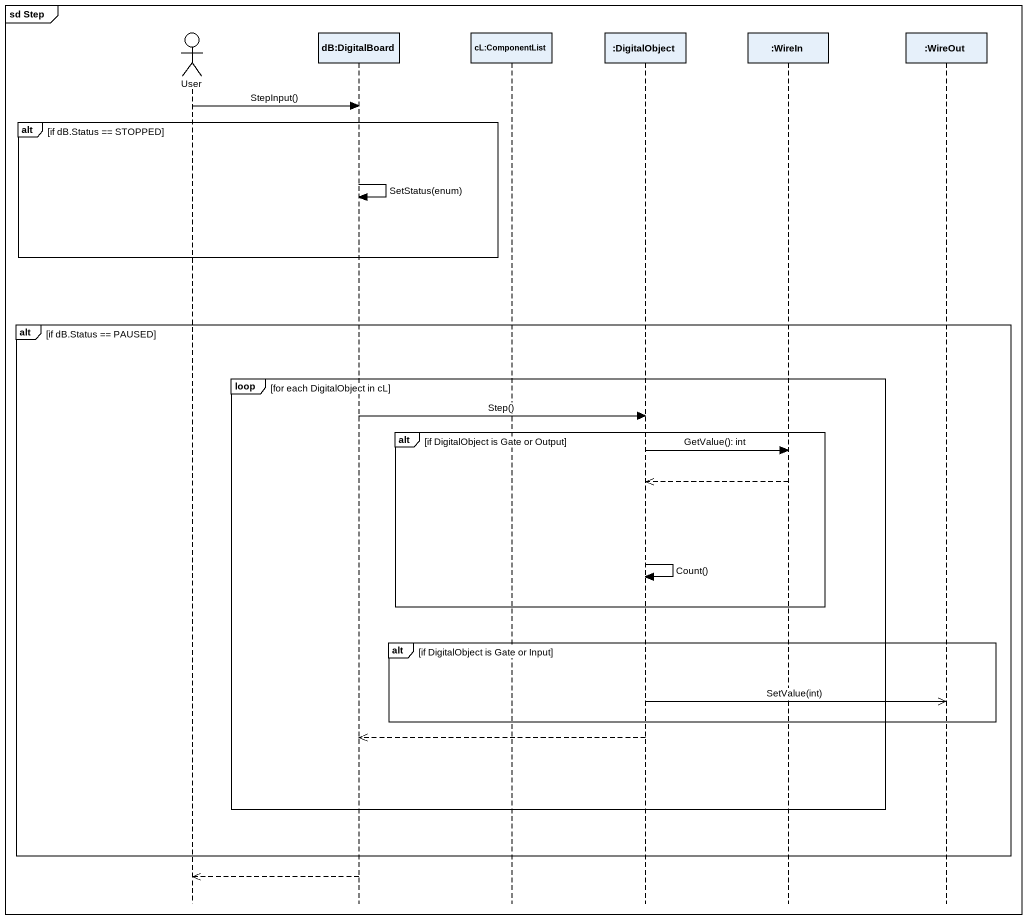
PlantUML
@startuml
mainframe sd Step
hide footbox
actor User
participant "dB:DigitalBoard" as dB_DigitalBoard
participant "cL:ComponentList" as cL_ComponentList
participant ":DigitalObject" as DigitalObject
participant ":WireIn" as WireIn
participant ":WireOut" as WireOut

User -> dB_DigitalBoard : StepInput()
alt if dB.Status == STOPPED
  dB_DigitalBoard -> dB_DigitalBoard : SetStatus(enum)
end
alt if dB.Status == PAUSED
  loop for each DigitalObject in cL
    dB_DigitalBoard -> DigitalObject : Step()
    alt if DigitalObject is Gate or Output
      DigitalObject -> WireIn : GetValue(): int
      WireIn -->> DigitalObject
      DigitalObject -> DigitalObject : Count()
    end
    alt if DigitalObject is Gate or Input
      DigitalObject ->> WireOut : SetValue(int)
    end
    DigitalObject -->> dB_DigitalBoard
  end
end
dB_DigitalBoard -->> User
@enduml
